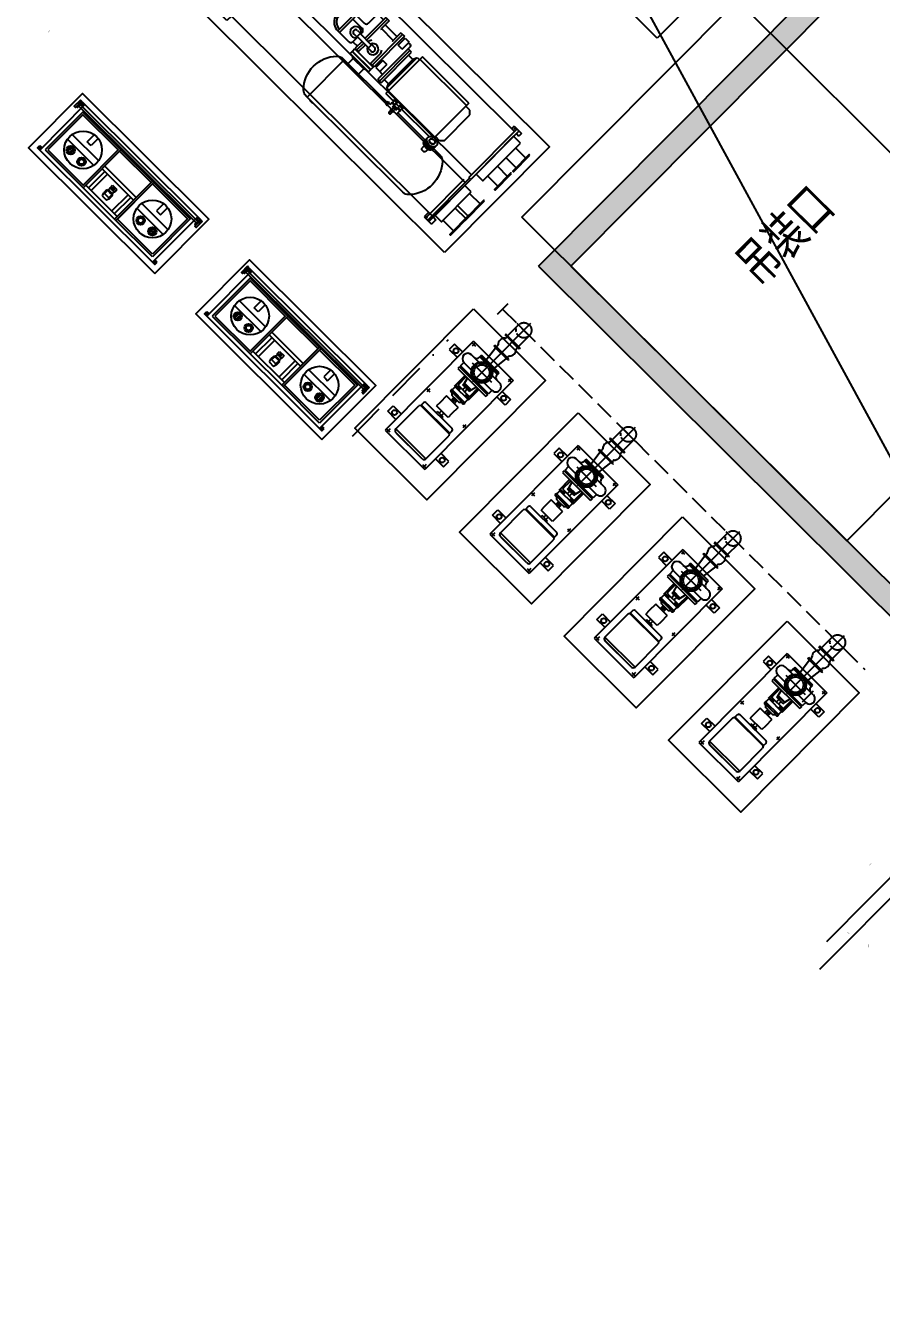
# Model space of a CAD drawing. Extents: x 517634312 to 520012312, y 3499191844 to 3500891844.
# Drawn here: x 518795608 to 518806803, y 3499824713 to 3499841490 of the extents above; entities that cross this region are included whole.
import ezdxf

# ---------------------------------------------------------------- set-up
doc = ezdxf.new("R2010")
doc.units = 0
doc.header["$LTSCALE"] = 1000
doc.linetypes.add('BORDER', pattern=[1.75, 0.5, -0.25, 0.5, -0.25, 0, -0.25])
doc.linetypes.add('DASH', pattern=[0.35, 0.25, -0.1])
doc.layers.get('0').update_dxf_attribs({"linetype": 'CONTINUOUS'})
for name, color, linetype in [('H-BASE', 7, 'CONTINUOUS'), ('H-EQUP-CHI', 4, 'CONTINUOUS'), ('H-EQUP-PUMP', 4, 'CONTINUOUS'), ('H-EQUP-SW', 4, 'CONTINUOUS'), ('H-HOLE', 7, 'CONTINUOUS'), ('H-PAPP-DIMS', 7, 'CONTINUOUS'), ('h-papp-valv', 3, 'CONTINUOUS'), ('H-PIPE-CR', 1, 'DASH'), ('H-PIPE-CTR', 1, 'DASH'), ('H-PIPE-CTS', 1, 'CONTINUOUS')]:
    doc.layers.add(name, color=color, linetype=linetype)
doc.layers.add('H-CONA', color=7, linetype='CONTINUOUS', plot=False)
doc.styles.add('HZ', font='Tssdeng.shx', dxfattribs={"width": 0.8, "height": 250, "bigfont": 'Tssdchn.shx'})
doc.styles.add('TH-STYLE1', font='', dxfattribs={"width": 0.7})
doc.styles.get('TH-STYLE1').set_extended_font_data('STFangsong')

# ---------------------------------------------------------------- blocks, each defined once
blk = doc.blocks.new('端吸泵100T')
for p, q in [((0, 1640), (730, 1640)), ((0, 1640), (0, 0)), ((0, 1613), (61, 1613)), ((33, 1640), (33, 1584)), ((529, 1584), (201, 1584)), ((201, 1543), (201, 1584)), ((529, 1564), (201, 1564)), ((201, 1555), (529, 1555)), ((365, 1599), (365, 1255)), ((529, 1543), (529, 1584)), ((672, 1613), (730, 1613)), ((697, 1640), (697, 1584)), ((730, 1640), (730, 0)), ((249, 1496), (107, 1496)), ((249, 1355), (107, 1355)), ((107, 1291), (107, 1355)), ((186, 1426), (545, 1426)), ((623, 1496), (481, 1496)), ((623, 1355), (481, 1355)), ((623, 1355), (623, 1291)), ((623, 1291), (107, 1291)), ((107, 1291), (623, 1291)), ((107, 1275), (623, 1275)), ((107, 1275), (107, 1244)), ((107, 1244), (623, 1244)), ((237, 1050), (237, 1244)), ((257, 1100), (257, 1244)), ((304, 1167), (284, 1244)), ((426, 1167), (446, 1244)), ((473, 1100), (473, 1244)), ((493, 1050), (493, 1244)), ((623, 1275), (623, 1244)), ((237, 1070), (319, 1070)), ((237, 1050), (493, 1050)), ((257, 1042), (248, 1042)), ((248, 993), (248, 1042)), ((257, 1042), (257, 1050)), ((268, 1090), (462, 1090)), ((304, 1137), (304, 1167)), ((426, 1167), (304, 1167)), ((426, 1157), (304, 1157)), ((426, 1137), (304, 1137)), ((345, 1137), (345, 1090)), ((385, 1137), (385, 1090)), ((411, 1070), (493, 1070)), ((426, 1137), (426, 1167)), ((473, 1042), (473, 1050)), ((473, 1042), (482, 1042)), ((482, 993), (482, 1042)), ((242, 973), (242, 988)), ((255, 991), (245, 991)), ((271, 970), (245, 970)), ((487, 991), (249, 991)), ((249, 964), (249, 970)), ((252, 963), (259, 963)), ((466, 884), (253, 884)), ((253, 884), (253, 764)), ((254, 964), (254, 970)), ((261, 963), (268, 963)), ((266, 964), (266, 970)), ((271, 970), (365, 970)), ((271, 964), (271, 970)), ((302, 940), (273, 969)), ((304, 939), (365, 939)), ((335, 939), (335, 931)), ((335, 931), (395, 931)), ((335, 931), (336, 930)), ((394, 930), (336, 930)), ((337, 886), (337, 930)), ((371, 921), (359, 921)), ((359, 921), (359, 886)), ((458, 970), (365, 970)), ((365, 939), (426, 939)), ((371, 886), (371, 921)), ((393, 886), (393, 930)), ((395, 931), (394, 930)), ((395, 939), (395, 931)), ((428, 940), (458, 970)), ((458, 964), (458, 970)), ((458, 970), (485, 970)), ((462, 963), (478, 963)), ((464, 964), (464, 970)), ((466, 884), (466, 764)), ((475, 964), (475, 970)), ((481, 964), (481, 970)), ((488, 973), (488, 988)), ((0, 768), (61, 768)), ((33, 795), (33, 739)), ((253, 764), (253, 699)), ((466, 699), (253, 699)), ((345, 656), (345, 699)), ((385, 656), (385, 699)), ((466, 764), (466, 699)), ((672, 768), (730, 768)), ((697, 795), (697, 739)), ((102, 558), (87, 535)), ((87, 110), (87, 535)), ((102, 613), (102, 558)), ((102, 568), (628, 568)), ((102, 558), (628, 558)), ((123, 634), (607, 634)), ((416, 656), (314, 656)), ((314, 634), (314, 656)), ((416, 634), (314, 634)), ((416, 634), (416, 656)), ((628, 613), (628, 558)), ((628, 558), (643, 535)), ((643, 110), (643, 535)), ((0, 27), (59, 27)), ((0, 0), (730, 0)), ((33, 61), (33, -2)), ((643, 110), (87, 110)), ((609, 76), (121, 76)), ((594, 76), (136, 76)), ((664, 27), (730, 27)), ((697, 61), (697, -2))]:
    blk.add_line(p, q)
for centre, radius in [((365, 1426), 139), ((365, 1426), 130), ((364, 1426), 126), ((365, 1426), 102)]:
    blk.add_circle(centre, radius)
for centre, radius, start, end in [((155, 1543), 46.7, 268.0103, 0), ((575, 1543), 46.7, 180, 271.9897), ((107, 1426), 70.3, 90, 270), ((623, 1426), 70.3, 270, 90), ((268, 1100), 10.1, 180, 270), ((462, 1100), 10.1, 270, 0), ((245, 988), 2.73, 90, 180), ((245, 973), 2.73, 180, 270), ((251, 993), 2.73, 180, 225.1423), ((252, 967), 4.15, 227.4117, 312.5883), ((260, 977), 14.9, 247.833, 292.167), ((268, 967), 4.14, 227.252, 312.748), ((271, 967), 2.73, 45, 90), ((304, 942), 2.73, 225, 270), ((304, 942), 2.73, 225, 270), ((426, 942), 2.73, 270, 315), ((461, 967), 4.15, 227.4117, 312.5883), ((470, 977), 14.9, 247.833, 292.167), ((478, 967), 4.14, 227.252, 312.748), ((485, 988), 2.73, 0, 90), ((485, 973), 2.73, 270, 0), ((485, 993), 2.73, 314.8577, 0), ((123, 613), 20.3, 90, 180), ((607, 613), 20.3, 0, 90), ((121, 110), 33.9, 180, 270), ((609, 110), 33.9, 270, 0)]:
    blk.add_arc(centre, radius, start, end)
blk = doc.blocks.new('RJT200')
for p, q in [((0, 0), (0, 260)), ((0, 260), (16, 260)), ((16, 0), (16, 260)), ((16, 0), (16, 260)), ((36, 230), (16, 230)), ((186, 230), (206, 230)), ((206, 0), (206, 260)), ((206, 0), (206, 260)), ((222, 260), (206, 260)), ((222, 0), (222, 260)), ((0, 0), (16, 0)), ((36, 30), (16, 30)), ((186, 30), (206, 30)), ((222, 0), (206, 0))]:
    blk.add_line(p, q)
for centre, radius, start, end in [((36, 251), 21.2, 270, 310.5421), ((111, 174), 86.1, 44.8261, 135.1739), ((186, 251), 21.2, 229.4579, 270), ((36, 9), 21.2, 49.4579, 90), ((111, 86), 86.1, 224.8261, 315.1739), ((186, 9), 21.2, 90, 130.5421)]:
    blk.add_arc(centre, radius, start, end)
blk = doc.blocks.new('CH-350RT')
for p, q in [((754972, 221436), (754972, 221625)), ((754972, 221625), (755152, 221625)), ((755152, 221436), (755152, 221625)), ((755310, 221436), (755310, 221625)), ((755310, 221625), (755490, 221625)), ((755490, 221436), (755490, 221625)), ((755818, 221430), (755818, 221625)), ((755818, 221625), (756043, 221625)), ((756043, 221430), (756043, 221625)), ((756088, 221430), (756088, 221625)), ((756088, 221625), (756314, 221625)), ((756314, 221430), (756314, 221625)), ((754785, 221224), (754785, 221360)), ((754785, 221360), (754833, 221360)), ((754785, 221312), (755677, 221312)), ((754833, 221312), (754833, 221360)), ((754883, 221312), (755579, 221312)), ((756455, 221312), (755677, 221312)), ((755677, 221312), (755677, 221275)), ((756455, 221289), (755677, 221289)), ((755758, 217517), (755758, 221289)), ((755789, 221312), (756342, 221312)), ((756373, 221360), (756455, 221360)), ((756373, 221312), (756373, 221360)), ((756373, 217517), (756373, 221289)), ((756455, 221224), (756455, 221360)), ((754785, 221275), (755677, 221275)), ((754785, 221224), (754833, 221224)), ((754833, 217546), (754833, 221275)), ((755629, 217534), (755629, 221275)), ((756424, 221250), (755736, 221250)), ((756373, 221224), (756455, 221224)), ((755089, 220709), (755044, 220664)), ((755044, 220664), (755044, 220589)), ((755563, 220709), (755089, 220709)), ((755563, 220709), (755608, 220664)), ((755608, 220664), (755608, 220589)), ((755796, 220637), (755833, 220637)), ((754988, 220589), (754988, 219734)), ((754988, 220589), (755631, 220589)), ((755033, 220589), (755033, 219734)), ((755619, 220589), (755619, 219734)), ((755665, 220531), (755665, 220021)), ((755736, 220021), (755736, 220525)), ((755796, 220571), (755833, 220571)), ((755630, 220024), (755630, 219976)), ((755641, 220024), (755630, 220024)), ((755641, 219976), (755630, 219976)), ((755641, 220027), (755641, 219973)), ((755652, 220027), (755641, 220027)), ((755652, 220011), (755641, 220011)), ((755652, 219988), (755641, 219988)), ((755652, 219973), (755641, 219973)), ((755652, 220027), (755652, 219973)), ((755686, 220021), (755652, 220021)), ((755686, 219979), (755652, 219979)), ((755665, 219979), (755665, 219918)), ((755686, 220027), (755686, 219973)), ((755697, 220027), (755686, 220027)), ((755697, 220011), (755686, 220011)), ((755697, 219988), (755686, 219988)), ((755697, 219973), (755686, 219973)), ((755697, 220027), (755697, 219973)), ((755758, 220021), (755697, 220021)), ((755727, 219979), (755697, 219979)), ((755718, 219959), (755728, 219961)), ((755727, 219979), (755727, 219918)), ((755728, 219961), (755759, 219961)), ((755758, 219967), (755758, 220021)), ((755773, 219967), (755758, 219967)), ((755773, 219967), (755773, 219925)), ((755773, 219963), (755809, 219963)), ((755630, 219921), (755630, 219873)), ((755641, 219921), (755630, 219921)), ((755641, 219873), (755630, 219873)), ((755641, 219923), (755641, 219870)), ((755652, 219923), (755641, 219923)), ((755652, 219908), (755641, 219908)), ((755652, 219885), (755641, 219885)), ((755652, 219870), (755641, 219870)), ((755652, 219923), (755652, 219870)), ((755686, 219918), (755652, 219918)), ((755686, 219875), (755652, 219875)), ((755665, 219875), (755665, 219734)), ((755686, 219923), (755686, 219870)), ((755697, 219923), (755686, 219923)), ((755697, 219908), (755686, 219908)), ((755697, 219885), (755686, 219885)), ((755697, 219870), (755686, 219870)), ((755697, 219923), (755697, 219870)), ((755727, 219918), (755697, 219918)), ((755727, 219875), (755697, 219875)), ((755769, 219850), (755716, 219850)), ((755716, 219839), (755716, 219850)), ((755769, 219839), (755716, 219839)), ((755717, 219936), (755728, 219934)), ((755727, 219875), (755727, 219850)), ((755727, 219839), (755727, 219828)), ((755727, 219828), (755732, 219816)), ((755758, 219828), (755727, 219828)), ((755728, 219934), (755759, 219934)), ((755731, 219839), (755731, 219850)), ((755753, 219816), (755732, 219816)), ((755758, 219828), (755753, 219816)), ((755754, 219839), (755754, 219850)), ((755773, 219925), (755758, 219925)), ((755758, 219925), (755758, 219850)), ((755758, 219839), (755758, 219828)), ((755769, 219839), (755769, 219850)), ((755773, 219932), (755809, 219932)), ((754988, 219734), (755665, 219734)), ((755044, 219689), (755044, 219734)), ((755608, 219689), (755044, 219689)), ((755055, 219689), (755101, 219667)), ((755552, 219667), (755101, 219667)), ((755101, 219667), (755101, 219588)), ((755597, 219689), (755552, 219667)), ((755552, 219667), (755552, 219588)), ((755608, 219689), (755608, 219734)), ((754974, 219399), (754974, 219474)), ((755105, 219474), (754974, 219474)), ((754984, 219509), (754984, 219474)), ((755001, 219526), (755608, 219526)), ((755608, 219588), (755044, 219588)), ((755044, 219588), (755044, 219559)), ((755608, 219559), (755044, 219559)), ((755044, 219559), (755044, 219526)), ((755105, 219474), (755105, 219399)), ((755385, 219474), (755385, 219399)), ((755385, 219474), (755516, 219474)), ((755520, 219492), (755506, 219474)), ((755516, 219399), (755516, 219474)), ((755520, 219526), (755520, 219492)), ((755608, 219588), (755608, 219559)), ((755608, 219559), (755608, 219526)), ((754963, 219377), (755527, 219377)), ((754963, 219312), (754963, 219377)), ((755527, 219343), (754963, 219343)), ((754963, 219312), (755105, 219312)), ((755105, 219399), (754974, 219399)), ((754984, 219399), (754984, 219377)), ((755034, 219092), (755034, 219312)), ((755105, 219312), (755105, 219092)), ((755350, 219312), (755527, 219312)), ((755385, 219399), (755516, 219399)), ((755506, 219399), (755506, 219377)), ((755527, 219312), (755527, 219377)), ((755527, 219316), (755538, 219316)), ((755538, 219371), (755538, 219033)), ((755538, 219371), (755583, 219371)), ((755583, 219033), (755583, 219371)), ((755588, 219371), (755588, 219033)), ((755588, 219371), (755623, 219371)), ((755623, 219371), (755623, 219033)), ((755623, 219318), (755641, 219318)), ((755641, 219318), (755641, 219086)), ((755641, 219300), (755736, 219300)), ((755341, 219202), (755341, 219148)), ((755341, 219148), (755408, 219148)), ((755348, 218940), (755348, 219148)), ((755401, 218940), (755401, 219148)), ((755408, 219202), (755408, 219148)), ((755641, 219104), (755736, 219104)), ((756424, 219141), (756433, 219141)), ((756433, 219085), (756433, 219141)), ((754963, 219092), (755105, 219092)), ((754963, 219030), (754963, 219092)), ((754963, 219061), (755348, 219061)), ((754963, 219030), (755348, 219030)), ((755002, 218923), (755002, 219030)), ((755319, 218949), (755337, 218949)), ((755341, 218886), (755341, 218940)), ((755341, 218940), (755408, 218940)), ((755401, 219092), (755527, 219092)), ((755401, 219061), (755527, 219061)), ((755401, 219030), (755527, 219030)), ((755408, 218886), (755408, 218940)), ((755413, 218949), (755488, 218949)), ((755488, 218949), (755488, 219030)), ((755527, 219030), (755527, 219092)), ((755527, 219087), (755538, 219087)), ((755538, 219033), (755583, 219033)), ((755588, 219033), (755623, 219033)), ((755623, 219086), (755641, 219086)), ((756424, 219034), (755736, 219034)), ((756424, 219085), (756433, 219085)), ((754963, 218708), (754963, 218883)), ((755172, 218923), (755002, 218923)), ((755212, 218739), (755212, 218883)), ((755280, 218739), (755280, 218910)), ((755527, 218708), (755527, 218910)), ((754963, 218739), (755527, 218739)), ((754963, 218708), (755527, 218708)), ((755078, 218558), (755078, 218602)), ((755068, 218476), (755068, 218553)), ((755422, 218503), (755068, 218503)), ((755068, 218476), (755115, 218476)), ((755137, 218558), (755078, 218558)), ((755115, 218529), (755115, 218503)), ((755115, 218529), (755375, 218529)), ((755115, 218476), (755115, 218434)), ((755375, 218456), (755115, 218456)), ((755375, 218434), (755115, 218434)), ((755129, 218096), (755129, 218434)), ((755137, 218558), (755137, 218529)), ((755353, 218585), (755353, 218529)), ((755416, 218585), (755353, 218585)), ((755361, 218096), (755361, 218434)), ((755375, 218529), (755375, 218503)), ((755375, 218476), (755375, 218434)), ((755375, 218476), (755422, 218476)), ((755422, 218476), (755422, 218586)), ((754833, 217534), (754833, 218211)), ((755019, 218211), (754833, 218211)), ((755019, 217534), (755019, 218211)), ((755361, 218096), (755129, 218096)), ((755194, 218021), (755194, 218096)), ((755296, 218021), (755296, 218096)), ((755296, 218021), (755194, 218021)), ((754785, 217597), (754785, 217449)), ((754785, 217597), (754833, 217597)), ((754785, 217534), (755677, 217534)), ((754785, 217497), (755677, 217497)), ((754785, 217449), (754833, 217449)), ((754833, 217534), (754833, 217546)), ((755019, 217534), (754833, 217534)), ((754833, 217449), (754833, 217497)), ((754883, 217497), (755579, 217497)), ((755677, 217534), (755677, 217497)), ((756455, 217517), (755677, 217517)), ((756455, 217497), (755677, 217497)), ((755789, 217497), (756342, 217497)), ((756373, 217585), (756455, 217585)), ((756373, 217449), (756373, 217497)), ((756373, 217449), (756455, 217449)), ((756455, 217585), (756455, 217449))]:
    blk.add_line(p, q)
at = {"flags": 128}
for points in [[(754909, 221636), (754909, 221625), (755214, 221625), (755214, 221636)], [(755248, 221636), (755248, 221625), (755553, 221625), (755553, 221636)], [(755750, 221636), (755750, 221625), (756111, 221625), (756111, 221636)], [(756021, 221636), (756021, 221625), (756382, 221625), (756382, 221636)], [(754883, 221436), (754883, 221312), (755579, 221312), (755579, 221436)], [(755789, 221430), (755789, 221312), (756342, 221312), (756342, 221430)], [(754883, 217497), (754883, 217373), (755579, 217373), (755579, 217497)], [(755789, 217497), (755789, 217379), (756342, 217379), (756342, 217497)]]:
    blk.add_lwpolyline(points, close=True, dxfattribs=at)
for points in [[(755736, 220682), (755736, 220798, -0.203785), (755770, 220879, -0.403368), (756389, 220879, -0.203785), (756424, 220798), (756424, 219015, -0.203785), (756389, 218933, -0.403368), (755770, 218933, -0.203785), (755736, 219015), (755736, 219816)], [(755686, 220644, -0.133256), (755696, 220641, -0.106756), (755706, 220632, -0.082828), (755712, 220620, -0.071352), (755714, 220604, -0.071352), (755712, 220588, -0.082828), (755706, 220575, -0.106756), (755696, 220566, -0.133256), (755686, 220563, -0.030605), (755683, 220564)], [(755699, 220683, -0.133256), (755719, 220677, -0.106756), (755738, 220660, -0.082828), (755750, 220635, -0.071352), (755755, 220604, -0.071352), (755750, 220572, -0.082828), (755738, 220548, -0.106756), (755719, 220530, -0.133256), (755699, 220525, -0.040583), (755692, 220525)], [(755732, 220683, -0.133256), (755752, 220677, -0.106756), (755772, 220660, -0.082828), (755783, 220635, -0.071352), (755788, 220604, -0.071352), (755783, 220572, -0.082828), (755772, 220548, -0.106756), (755752, 220530, -0.133256), (755732, 220525, -0.106958), (755715, 220528)], [(755745, 220683, -0.133256), (755765, 220677, -0.106756), (755784, 220660, -0.082828), (755796, 220635, -0.071352), (755801, 220604, -0.071352), (755796, 220572, -0.082828), (755784, 220548, -0.106756), (755765, 220530, -0.133256), (755745, 220525, -0.040583), (755739, 220525)], [(755742, 220653, -0.02264), (755744, 220652, -0.106756), (755757, 220641, -0.082828), (755765, 220624, -0.071352), (755768, 220604, -0.071352), (755765, 220583, -0.082828), (755757, 220567, -0.106756), (755744, 220555, -0.02264), (755742, 220554)], [(755833, 220637, -0.133256), (755842, 220634, -0.106756), (755850, 220627, -0.082828), (755855, 220617, -0.071352), (755857, 220604, -0.071352), (755855, 220591, -0.082828), (755850, 220580, -0.106756), (755842, 220573, -0.133256), (755833, 220571)], [(755712, 219962, -0.13503), (755715, 219961, -0.106886), (755719, 219958, -0.082018), (755721, 219953, -0.07028), (755722, 219948, -0.07028), (755721, 219942, -0.082018), (755719, 219938, -0.106886), (755715, 219935, -0.13503), (755712, 219934, -0.059021), (755710, 219934)], [(755763, 219965, -0.133725), (755767, 219964, -0.106793), (755771, 219960, -0.082613), (755774, 219955, -0.071066), (755775, 219948, -0.071066), (755774, 219941, -0.082613), (755771, 219935, -0.106793), (755767, 219931, -0.133725), (755763, 219930, -0.133725), (755758, 219931, -0.064995), (755755, 219934)], [(755755, 219961, -0.081626), (755758, 219964, -0.133725), (755763, 219965)], [(755759, 219961, -0.133256), (755763, 219960, -0.106756), (755766, 219957, -0.082828), (755768, 219953, -0.071352), (755769, 219947, -0.071352), (755768, 219942, -0.082828), (755766, 219938, -0.106756), (755763, 219934, -0.133256), (755759, 219934)], [(755768, 219965, -0.133725), (755772, 219964, -0.106793), (755776, 219960, -0.082613), (755779, 219955, -0.071066), (755780, 219948, -0.071066), (755779, 219941, -0.082613), (755776, 219935, -0.106793), (755772, 219931, -0.133725), (755768, 219930, -0.072191), (755765, 219930)], [(755782, 219932, 0.133256), (755786, 219933, 0.106756), (755790, 219937, 0.082828), (755792, 219942, 0.071352), (755793, 219948, 0.071352), (755792, 219954, 0.082828), (755790, 219959, 0.106756), (755786, 219962, 0.133256), (755782, 219963)], [(755809, 219932, 0.133256), (755813, 219933, 0.106756), (755816, 219937, 0.082828), (755819, 219942, 0.071352), (755819, 219948, 0.071352), (755819, 219954, 0.082828), (755816, 219959, 0.106756), (755813, 219962, 0.133256), (755809, 219963)]]:
    blk.add_lwpolyline(points, format="xyb", dxfattribs=at)
for points in [[(755686, 220683, -0.133256), (755706, 220677, -0.106756), (755725, 220660, -0.082828), (755737, 220635, -0.071352), (755742, 220604, -0.071352), (755737, 220572, -0.082828), (755725, 220548, -0.106756), (755706, 220530, -0.133256), (755686, 220525, -0.133256), (755666, 220530, -0.106756), (755646, 220548, -0.082828), (755635, 220572, -0.071352), (755630, 220604, -0.071352), (755635, 220635, -0.082828), (755646, 220660, -0.106756), (755666, 220677, -0.133256)], [(755681, 220644, -0.133256), (755691, 220641, -0.106756), (755701, 220632, -0.082828), (755707, 220620, -0.071352), (755709, 220604, -0.071352), (755707, 220588, -0.082828), (755701, 220575, -0.106756), (755691, 220566, -0.133256), (755681, 220563, -0.133256), (755671, 220566, -0.106756), (755661, 220575, -0.082828), (755655, 220588, -0.071352), (755653, 220604, -0.071352), (755655, 220620, -0.082828), (755661, 220632, -0.106756), (755671, 220641, -0.133256)], [(755709, 219962, -0.13503), (755712, 219961, -0.106886), (755716, 219958, -0.082018), (755718, 219953, -0.07028), (755719, 219948, -0.07028), (755718, 219942, -0.082018), (755716, 219938, -0.106886), (755712, 219935, -0.13503), (755709, 219934, -0.13503), (755705, 219935, -0.106886), (755702, 219938, -0.082018), (755700, 219942, -0.07028), (755699, 219948, -0.07028), (755700, 219953, -0.082018), (755702, 219958, -0.106886), (755705, 219961, -0.13503)]]:
    blk.add_lwpolyline(points, format="xyb", close=True, dxfattribs=at)
for centre in [(754802, 221252), (756438, 221252), (754802, 217569)]:
    blk.add_circle(centre, 5.64)
for centre, radius, start, end in [((755686, 220623), 20.4, 89.9999, 97.0119), ((755699, 220643), 40.1, 89.9999, 99.2958), ((755732, 220643), 40.1, 90, 114.4201), ((755745, 220643), 40.1, 89.9999, 99.2958), ((755712, 219955), 6.95, 90.0007, 103.5116), ((755768, 219956), 8.88, 90.0002, 106.5165), ((755001, 219509), 16.9, 90, 180), ((755105, 219301), 11.3, 0, 90), ((755350, 219239), 73.3, 90, 132.3133), ((755375, 219202), 73.3, 291.4313, 248.5687), ((755105, 219103), 11.3, 270, 0), ((755350, 219165), 73.3, 227.6867, 270), ((755375, 219202), 33.5, 0, 180), ((755319, 218909), 39.5, 90, 180), ((755375, 218886), 73.3, 111.4313, 68.5687), ((755488, 218909), 39.5, 0, 90), ((755002, 218883), 39.5, 90, 180), ((755172, 218883), 39.5, 0, 90), ((755375, 218886), 33.5, 180, 0), ((755128, 218707), 165, 179.401, 248.5903), ((755128, 218707), 132, 179.0551, 247.7234), ((755066, 218602), 11.3, 0, 90), ((755360, 218707), 134, 294.5766, 0.8494), ((755362, 218707), 165, 291.4081, 0.599)]:
    blk.add_arc(centre, radius, start, end)
at = {"style": 'HZ', "width": 0.7}
blk.add_text('控制面板', height=112.8, rotation=270, dxfattribs=at).set_placement((754866, 218066))
blk = doc.blocks.new('cwr')
at = {"layer": 'H-EQUP-PUMP', "color": 7}
for p, q in [((762118, 230460), (762118, 228293)), ((762145, 230460), (762145, 228293)), ((761707, 230260), (761707, 229774)), ((761795, 230260), (761795, 229774)), ((761865, 230017), (761865, 230054)), ((761865, 230054), (761995, 230054)), ((761865, 229981), (761865, 230017)), ((761995, 229981), (761865, 229981)), ((761401, 229667), (761401, 229061)), ((761451, 229667), (761451, 229086)), ((761751, 229667), (761751, 229086)), ((761801, 229667), (761801, 229086)), ((762076, 229667), (762076, 229086)), ((762101, 229667), (762101, 229061)), ((761451, 229617), (761751, 229617)), ((761451, 229567), (761751, 229567)), ((761541, 229430), (761501, 229418)), ((761501, 229418), (761501, 229335)), ((761541, 229323), (761501, 229335)), ((761545, 229430), (761541, 229430)), ((761598, 229430), (761545, 229430)), ((761545, 229430), (761545, 229377)), ((761564, 229417), (761545, 229417)), ((761545, 229323), (761545, 229377)), ((761564, 229336), (761545, 229336)), ((761604, 229417), (761564, 229417)), ((761604, 229336), (761564, 229336)), ((761598, 229430), (761604, 229417)), ((761598, 229323), (761604, 229336)), ((761609, 229417), (761604, 229417)), ((761604, 229417), (761604, 229377)), ((761616, 229411), (761604, 229411)), ((761616, 229398), (761604, 229398)), ((761609, 229387), (761604, 229387)), ((761604, 229336), (761604, 229377)), ((761609, 229366), (761604, 229366)), ((761616, 229355), (761604, 229355)), ((761616, 229342), (761604, 229342)), ((761609, 229336), (761604, 229336)), ((761616, 229411), (761609, 229417)), ((761609, 229417), (761609, 229377)), ((761616, 229387), (761609, 229387)), ((761609, 229336), (761609, 229377)), ((761616, 229366), (761609, 229366)), ((761616, 229342), (761609, 229336)), ((761647, 229411), (761616, 229411)), ((761616, 229411), (761616, 229377)), ((761616, 229342), (761616, 229377)), ((761647, 229342), (761616, 229342)), ((761647, 229411), (761655, 229417)), ((761647, 229377), (761647, 229411)), ((761647, 229377), (761647, 229342)), ((761647, 229342), (761655, 229336)), ((761655, 229417), (761695, 229417)), ((761655, 229417), (761655, 229336)), ((761655, 229336), (761695, 229336)), ((761695, 229417), (761695, 229336)), ((761451, 229186), (761751, 229186)), ((761545, 229323), (761541, 229323)), ((761598, 229323), (761545, 229323)), ((761401, 229086), (762076, 229086)), ((761401, 229061), (762101, 229061)), ((761451, 229136), (761751, 229136)), ((761451, 229061), (761701, 229061)), ((761707, 228493), (761707, 228979)), ((761795, 228493), (761795, 228979)), ((761995, 228773), (761865, 228773)), ((761865, 228773), (761865, 228736)), ((761865, 228736), (761865, 228700)), ((761865, 228700), (761995, 228700))]:
    blk.add_line(p, q, dxfattribs=at)
at = {"layer": 'H-EQUP-PUMP'}
blk.add_lwpolyline([(761269, 228212), (762269, 228212), (762269, 230542), (761269, 230542)], close=True, dxfattribs=at)
at = {"layer": 'H-EQUP-PUMP', "color": 7}
for points in [[(761394, 230460), (761394, 230417), (761351, 230417), (761351, 230460)], [(761351, 230417), (761351, 228336), (762188, 228336), (762188, 230417)], [(761401, 230367), (761401, 229667), (762101, 229667), (762101, 230367)], [(761426, 230342), (761426, 229692), (762076, 229692), (762076, 230342)], [(762188, 230501), (762075, 230501), (762075, 230479), (762188, 230479)], [(762169, 230479), (762169, 230460), (762094, 230460), (762094, 230479)], [(762145, 230460), (762145, 230417), (762188, 230417), (762188, 230460)], [(761401, 228386), (761401, 229086), (762101, 229086), (762101, 228386)], [(761426, 228411), (761426, 229061), (762076, 229061), (762076, 228411)], [(761394, 228293), (761394, 228336), (761351, 228336), (761351, 228293)], [(762145, 228293), (762145, 228336), (762188, 228336), (762188, 228293)], [(762188, 228252), (762075, 228252), (762075, 228274), (762188, 228274)], [(762169, 228274), (762169, 228293), (762094, 228293), (762094, 228274)]]:
    blk.add_lwpolyline(points, close=True, dxfattribs=at)
for centre, radius in [((761372, 230439), 6), ((762166, 230439), 6), ((761751, 230017), 247), ((761635, 230130), 55.6), ((761635, 230130), 55.6), ((761635, 230130), 33.7), ((761629, 230146), 3.37), ((761629, 230115), 3.37), ((761642, 230146), 3.37), ((761642, 230115), 3.37), ((761627, 229922), 55.6), ((761627, 229922), 55.6), ((761627, 229922), 42.6), ((761627, 229922), 33.7), ((761627, 229922), 33.7), ((761674, 229377), 12.3), ((761674, 229377), 6.61), ((761751, 228736), 247), ((761627, 228831), 55.6), ((761627, 228831), 55.6), ((761627, 228831), 42.6), ((761627, 228831), 33.7), ((761627, 228831), 33.7), ((761635, 228623), 55.6), ((761635, 228623), 55.6), ((761635, 228623), 33.7), ((761629, 228638), 3.37), ((761629, 228608), 3.37), ((761642, 228638), 3.37), ((761642, 228608), 3.37), ((761372, 228315), 6), ((762166, 228315), 6)]:
    blk.add_circle(centre, radius, dxfattribs=at)
for radius, start, end in [(12.3, 64.7972, 295.2028), (6.61, 37.6968, 322.3032), (6.61, 37.6968, 322.3032), (6.61, 37.6968, 322.3032), (6.61, 37.6968, 322.3032)]:
    blk.add_arc((761674, 229377), radius, start, end, dxfattribs=at)

msp = doc.modelspace()

# ---------------------------------------------------------------- hatches: boundary and pattern name
at = {"layer": 'H-BASE'}
h = msp.add_hatch(dxfattribs=at)
h.set_pattern_fill('ANSI35', color=256, scale=30)
h.set_pattern_definition([(90.1573, (518839106.9, 3499796143.69), (-190.4993, -0.523), []), (90.1573, (518839201.89, 3499796239.2), (-190.4993, -0.523), [238.125, -47.625, 0, -47.625])])
h.paths.add_polyline_path([(518802741.572, 3499838343.8679), (518810401.5525, 3499846046.0217), (518815359.6697, 3499841115.0528), (518807699.6892, 3499833412.899)], flags=16)
edge = h.paths.add_edge_path()
edge.add_line((518802317.3096, 3499838342.7032), (518810188.8389, 3499846257.5706))
edge.add_line((518810188.8389, 3499846257.5706), (518806732.8711, 3499849694.6152))
edge.add_line((518810400.3878, 3499846470.2842), (518806944.42, 3499849907.3288))
edge.add_line((518810400.3878, 3499846470.2842), (518815783.9322, 3499841116.2175))
edge.add_line((518815783.9322, 3499841116.2175), (518807912.4028, 3499833201.3501))
edge.add_line((518802317.3096, 3499838342.7032), (518807700.8539, 3499832988.6365))
edge.add_line((518806732.8711, 3499849694.6152), (518806944.42, 3499849907.3288))
edge.add_line((518807912.4028, 3499833201.3501), (518807700.8539, 3499832988.6365))

# ---------------------------------------------------------------- linework, layer by layer
at = {"const_width": 0.1}
msp.add_lwpolyline([(518781957.6547, 3499853050.5323), (518789256.0788, 3499860389.1434), (518799215.113, 3499850484.4903), (518803624.8318, 3499854912.528), (518806496.4653, 3499852056.6181), (518794791.3749, 3499840287.0834), (518781957.3878, 3499853050.2639)], dxfattribs=at)
at = {"layer": 'H-BASE'}
for p, q in [((518802317.3096, 3499838342.7032), (518810188.8389, 3499846257.5706)), ((518802741.572, 3499838343.8679), (518810401.5525, 3499846046.0217)), ((518802317.3096, 3499838342.7032), (518807700.8539, 3499832988.6365)), ((518802741.572, 3499838343.8679), (518807699.6892, 3499833412.899)), ((518801220.2077, 3499837325.3701), (518801149.6914, 3499837254.4656)), ((518801326.5645, 3499837219.5957), (518801220.2077, 3499837325.3701)), ((518801149.6914, 3499837254.4656), (518801256.0482, 3499837148.6911)), ((518801880.0081, 3499836528.1478), (518801773.6513, 3499836633.9222)), ((518801844.1676, 3499836704.8267), (518801950.5244, 3499836599.0523)), ((518800345.8057, 3499836446.1539), (518800416.322, 3499836517.0584)), ((518800452.1625, 3499836340.3795), (518800345.8057, 3499836446.1539)), ((518800416.322, 3499836517.0584), (518800522.6788, 3499836411.284)), ((518801950.5244, 3499836599.0523), (518801880.0081, 3499836528.1478)), ((518802588.6652, 3499835964.4057), (518802518.1489, 3499835893.5011)), ((518802695.022, 3499835858.6312), (518802588.6652, 3499835964.4057)), ((518800969.7656, 3499835825.6105), (518801076.1224, 3499835719.8361)), ((518801146.6387, 3499835790.7406), (518801040.2819, 3499835896.5151)), ((518801076.1224, 3499835719.8361), (518801146.6387, 3499835790.7406)), ((518802518.1489, 3499835893.5011), (518802624.5057, 3499835787.7267)), ((518803248.4655, 3499835167.1833), (518803142.1087, 3499835272.9578)), ((518803212.625, 3499835343.8623), (518803318.9818, 3499835238.0879)), ((518801714.2631, 3499835085.1895), (518801784.7794, 3499835156.094)), ((518801784.7794, 3499835156.094), (518801891.1362, 3499835050.3196)), ((518803318.9818, 3499835238.0879), (518803248.4655, 3499835167.1833)), ((518801820.6199, 3499834979.415), (518801714.2631, 3499835085.1895)), ((518803957.1226, 3499834603.4412), (518803886.6063, 3499834532.5367)), ((518804063.4794, 3499834497.6668), (518803957.1226, 3499834603.4412)), ((518802338.223, 3499834464.6461), (518802444.5798, 3499834358.8717)), ((518802515.0961, 3499834429.7762), (518802408.7393, 3499834535.5506)), ((518802444.5798, 3499834358.8717), (518802515.0961, 3499834429.7762)), ((518803886.6063, 3499834532.5367), (518803992.9631, 3499834426.7623)), ((518804581.0825, 3499833982.8979), (518804687.4393, 3499833877.1234)), ((518803082.7206, 3499833724.225), (518803153.2369, 3499833795.1296)), ((518803153.2369, 3499833795.1296), (518803259.5937, 3499833689.3551)), ((518804616.923, 3499833806.2189), (518804510.5662, 3499833911.9933)), ((518804687.4393, 3499833877.1234), (518804616.923, 3499833806.2189)), ((518803189.0774, 3499833618.4506), (518803082.7206, 3499833724.225)), ((518803706.6805, 3499833103.6817), (518803813.0373, 3499832997.9072)), ((518803883.5536, 3499833068.8118), (518803777.1968, 3499833174.5862)), ((518805325.5801, 3499833242.4768), (518805255.0638, 3499833171.5723)), ((518805255.0638, 3499833171.5723), (518805361.4206, 3499833065.7978)), ((518805431.9369, 3499833136.7024), (518805325.5801, 3499833242.4768)), ((518809969.495, 3499833142.5993), (518805994.2921, 3499829145.5096)), ((518809686.6534, 3499833141.8228), (518806084.0829, 3499829507.9767)), ((518803813.0373, 3499832997.9072), (518803883.5536, 3499833068.8118)), ((518805949.5399, 3499832621.9334), (518806055.8967, 3499832516.159)), ((518804451.178, 3499832363.2606), (518804521.6943, 3499832434.1651)), ((518804521.6943, 3499832434.1651), (518804628.0511, 3499832328.3907)), ((518805985.3804, 3499832445.2544), (518805879.0236, 3499832551.0289)), ((518806055.8967, 3499832516.159), (518805985.3804, 3499832445.2544)), ((518804557.5348, 3499832257.4862), (518804451.178, 3499832363.2606)), ((518805075.1379, 3499831742.7172), (518805181.4947, 3499831636.9428)), ((518805252.011, 3499831707.8473), (518805145.6542, 3499831813.6218)), ((518805181.4947, 3499831636.9428), (518805252.011, 3499831707.8473))]:
    msp.add_line(p, q, dxfattribs=at)
for points in [[(518803871.8623, 3499841323.9268), (518800681.1584, 3499844497.1599), (518802056.2261, 3499845879.7983), (518805246.93, 3499842706.5651)], [(518801086.4687, 3499838523.1978), (518797895.7648, 3499841696.4309), (518799270.8325, 3499843079.0693), (518802461.5364, 3499839905.8361)], [(518801466.4324, 3499837785.6672), (518802409.4626, 3499836847.8005), (518800858.1042, 3499835287.9008), (518799915.0739, 3499836225.7675)], [(518802834.8898, 3499836424.7028), (518803777.9201, 3499835486.8361), (518802226.5617, 3499833926.9364), (518801283.5314, 3499834864.8031)], [(518804203.3473, 3499835063.7383), (518805146.3775, 3499834125.8716), (518803595.0191, 3499832565.972), (518802651.9889, 3499833503.8386)], [(518805571.8047, 3499833702.7739), (518806514.835, 3499832764.9072), (518804963.4766, 3499831205.0075), (518804020.4463, 3499832142.8742)]]:
    msp.add_lwpolyline(points, close=True, dxfattribs=at)
for centre in [(518801238.128, 3499837237.0306), (518801862.0878, 3499836616.4872), (518800434.2422, 3499836428.719), (518801058.2021, 3499835808.1756), (518802606.5854, 3499835876.0662), (518803230.5453, 3499835255.5228), (518801802.6997, 3499835067.7545), (518802426.6596, 3499834447.2112), (518803975.0429, 3499834515.1017), (518804599.0027, 3499833894.5584), (518803171.1571, 3499833706.7901), (518803795.117, 3499833086.2467), (518805343.5003, 3499833154.1373), (518805967.4602, 3499832533.5939), (518804539.6146, 3499832345.8256), (518805163.5745, 3499831725.2823)]:
    msp.add_circle(centre, 32.5, dxfattribs=at)
at = {"layer": 'H-CONA', "color": 4}
msp.add_line((518799893.6224, 3499848752.1055), (518851451.505, 3499754023.0992), dxfattribs=at)
at = {"layer": 'H-CONA', "color": 6, "const_width": 0.1}
msp.add_lwpolyline([(518808765.2704, 3499832638.55), (518806066.7935, 3499829925.2162), (518806639.5601, 3499829355.5858), (518806639.162, 3499829524.0879)], dxfattribs=at)
at = {"layer": 'H-EQUP-SW', "linetype": 'BORDER'}
msp.add_line((518799882.309, 3499836122.083), (518801139.4988, 3499837386.1944), dxfattribs=at)
at = {"layer": 'H-HOLE'}
msp.add_lwpolyline([(518802099.1217, 3499838984.5774), (518804919.7734, 3499841820.7587), (518809174.0434, 3499837589.7829), (518806353.3918, 3499834753.6017)], close=True, dxfattribs=at)
at = {"layer": 'H-PAPP-DIMS'}
for p, q in [((518801686.8717, 3499837064.2757), (518802216.8226, 3499837597.1443)), ((518802033.0354, 3499837597.5899), (518802218.2773, 3499837413.3623)), ((518803055.3292, 3499835703.3113), (518803585.2801, 3499836236.1799)), ((518803401.4928, 3499836236.6255), (518803586.7347, 3499836052.3979)), ((518804423.7866, 3499834342.3469), (518804953.7375, 3499834875.2155)), ((518804769.9503, 3499834875.6611), (518804955.1922, 3499834691.4335)), ((518805792.2441, 3499832981.3824), (518806322.195, 3499833514.251)), ((518806138.4077, 3499833514.6966), (518806323.6496, 3499833330.469))]:
    msp.add_line(p, q, dxfattribs=at)
at = {"layer": 'H-PIPE-CR'}
msp.add_line((518801847.9187, 3499837781.693), (518806585.5513, 3499833070.0014), dxfattribs=at)
at = {"layer": 'H-PIPE-CTR'}
for p, q in [((518801913.7192, 3499837434.1834), (518802054.7518, 3499837575.9924)), ((518801633.6933, 3499837117.163), (518801756.9998, 3499837276.6011)), ((518801756.9998, 3499837276.6011), (518801898.8088, 3499837135.5685)), ((518802055.5283, 3499837293.1508), (518802196.5609, 3499837434.9598)), ((518801740.0501, 3499837011.3885), (518801898.8088, 3499837135.5685)), ((518803282.1767, 3499836073.2189), (518803423.2092, 3499836215.028)), ((518803423.9857, 3499835932.1863), (518803565.0183, 3499836073.9954)), ((518803002.1508, 3499835756.1985), (518803125.4572, 3499835915.6367)), ((518803108.5076, 3499835650.4241), (518803267.2663, 3499835774.6041)), ((518803125.4572, 3499835915.6367), (518803267.2663, 3499835774.6041)), ((518804650.6341, 3499834712.2545), (518804791.6667, 3499834854.0636)), ((518804792.4432, 3499834571.2219), (518804933.4758, 3499834713.031)), ((518804370.6082, 3499834395.2341), (518804493.9147, 3499834554.6722)), ((518804493.9147, 3499834554.6722), (518804635.7237, 3499834413.6396)), ((518804476.965, 3499834289.4596), (518804635.7237, 3499834413.6396)), ((518806019.0916, 3499833351.2901), (518806160.1242, 3499833493.0991)), ((518806160.9006, 3499833210.2575), (518806301.9332, 3499833352.0665)), ((518805739.0657, 3499833034.2696), (518805862.3721, 3499833193.7078)), ((518805862.3721, 3499833193.7078), (518806004.1812, 3499833052.6752)), ((518805845.4225, 3499832928.4952), (518806004.1812, 3499833052.6752))]:
    msp.add_line(p, q, dxfattribs=at)
for centre in [(518802125.6563, 3499837505.4761), (518803494.1138, 3499836144.5117), (518804862.5712, 3499834783.5473), (518806231.0287, 3499833422.5828)]:
    msp.add_circle(centre, 100, dxfattribs=at)
at = {"layer": 'H-PIPE-CTS'}
for p, q in [((518801918.435, 3499837852.5976), (518801777.4024, 3499837710.7885)), ((518805909.192, 3499832783.6525), (518805768.1594, 3499832641.8434))]:
    msp.add_line(p, q, dxfattribs=at)

# ---------------------------------------------------------------- block references
at = {"layer": 'H-EQUP-CHI', "rotation": 225.1572922630623}
msp.add_blockref('CH-350RT', (519177387.8448, 3500531349.524), dxfattribs=at)
at = {"layer": 'H-EQUP-PUMP', "rotation": 315.1572922630622}
for p in [(518800311.1299, 3499836198.5704), (518801679.5874, 3499834837.606), (518803048.0448, 3499833476.6415), (518804416.5023, 3499832115.6771)]:
    msp.add_blockref('端吸泵100T', p, dxfattribs=at)
at = {"layer": 'H-EQUP-SW', "rotation": 45.15729226306229}
for p in [(518422292.7807, 3499137549.3051), (518424478.6395, 3499135375.4151)]:
    msp.add_blockref('cwr', p, dxfattribs=at)
at = {"layer": 'h-papp-valv', "rotation": 45.15729226306229}
for p in [(518801920.0802, 3499837114.4136), (518803288.5377, 3499835753.4492), (518804656.9951, 3499834392.4847), (518806025.4526, 3499833031.5203)]:
    msp.add_blockref('RJT200', p, dxfattribs=at)

# ---------------------------------------------------------------- texts
at = {"layer": 'H-CONA', "insert": (518804851.668, 3499838423.8055), "char_height": 500, "attachment_point": 1, "rotation": 45.15729226, "style": 'TH-STYLE1'}
msp.add_mtext_dynamic_manual_height_columns('吊装口', width=2907.221078, gutter_width=32731.049, heights=[0], dxfattribs=at)
msp.add_mtext_dynamic_manual_height_columns('吊装口', width=2907.221078, gutter_width=32731.049, heights=[0], dxfattribs=at)

doc.saveas('drawing.dxf')
